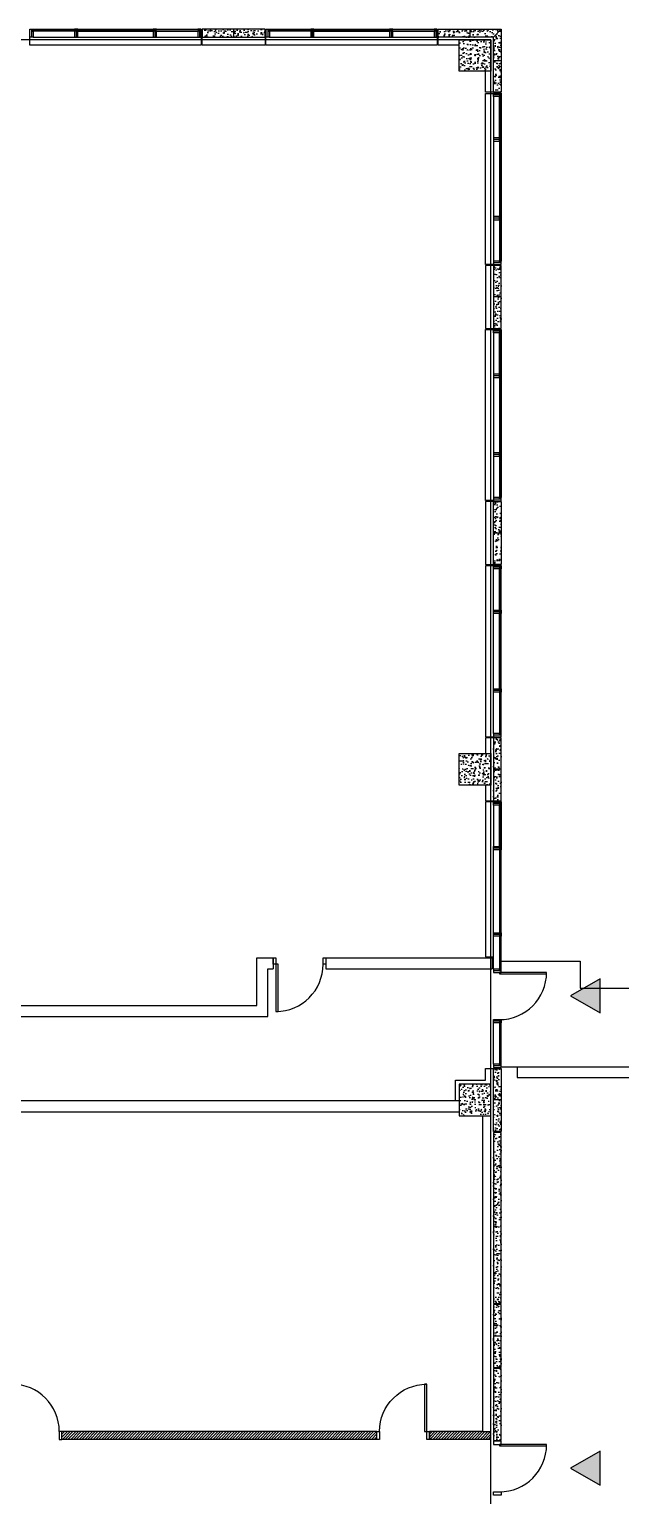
# Model space of a CAD drawing. Header units: inches. Extents: x -744 to 10613, y 1541 to 7685.
# Drawn here: x 8532 to 8983, y 5572 to 6690 of the extents above; entities that cross this region are included whole.
import ezdxf

# ---------------------------------------------------------------- set-up
doc = ezdxf.new("R2010")
doc.units = ezdxf.units.IN
doc.header["$LTSCALE"] = 96
doc.header["$MEASUREMENT"] = 0
doc.header["$PDSIZE"] = 1.5
doc.layers.get('0').update_dxf_attribs({"linetype": 'CONTINUOUS'})
for name, color, linetype in [('0_sIDEWALK', 30, 'CONTINUOUS'), ('A_0_CONST', 11, 'CONTINUOUS'), ('A_1-7_COL', 7, 'CONTINUOUS'), ('A_1-7_COL_H', 6, 'CONTINUOUS'), ('A_1-7_CW_GLASS', 1, 'CONTINUOUS'), ('A_1-7_CW_GYP', 2, 'CONTINUOUS'), ('A_1-7_CW_MULL', 2, 'CONTINUOUS'), ('A_1-7_CW_PC', 2, 'CONTINUOUS'), ('A_1-7_CW_PC_H', 6, 'CONTINUOUS'), ('A_1-7_CW_SILL', 9, 'CONTINUOUS'), ('A_1-8_COL', 7, 'CONTINUOUS'), ('A_1-8_COL_H', 6, 'CONTINUOUS'), ('A_1-8_CW_GLASS', 1, 'CONTINUOUS'), ('A_1-8_CW_GYP', 2, 'CONTINUOUS'), ('A_1-8_CW_MULL', 2, 'CONTINUOUS'), ('A_1-8_CW_PC', 2, 'CONTINUOUS'), ('A_1-8_CW_PC_H', 6, 'CONTINUOUS'), ('A_1-8_CW_SILL', 9, 'CONTINUOUS'), ('A_1-ENTRY SYMB', 1, 'CONTINUOUS'), ('A_1_CW_GLASS', 1, 'CONTINUOUS'), ('A_1_CW_GYP', 2, 'CONTINUOUS'), ('A_1_CW_MULL', 2, 'CONTINUOUS'), ('A_1_CW_PC', 2, 'CONTINUOUS'), ('A_1_CW_PC_H', 6, 'CONTINUOUS'), ('A_1_CW_SILL', 9, 'CONTINUOUS'), ('A_1_CW_SLAB', 66, 'CONTINUOUS'), ('A_1_DR_PLN', 30, 'CONTINUOUS'), ('A_1_WALL_IN', 2, 'CONTINUOUS'), ('PR-BLRW', 95, 'CONTINUOUS')]:
    doc.layers.add(name, color=color, linetype=linetype)
pattern_1 = [(310, (12027, -7e-12), (7.172602, 0.6275213), [0.75, -8.25]), (5, (12027, -7e-12), (-1.387513, -7.521921), [0.6, -6.6]), (259.5486, (12027.598, 0.052), (5.785094, -6.8943954), [0.637402, -7.011421]), (313.8158, (12027, -2), (10.67241, 1.65519), [1.125, -12.375]), (263.3644, (12027.889, -1.862), (9.346627, -9.741179), [0.956103, -10.51713]), (8.8158, (12027, -2), (9.34662, -9.741186), [0.9, -9.9]), (339, (12028, -1.5), (5.9690705, 4.026189), [0.75, -8.25]), (34, (12028, -1.5), (2.433153, -7.2515005), [0.6, -6.6]), (288.5486, (12028.4974, -1.1645), (8.402226, -3.225305), [0.637402, -7.011421]), (322.5, (12027, -7e-12), (0.1215986, -3.3289385), [0, -6.52, 0, -6.7, 0, -6.625]), (352.5, (12027, -7e-12), (2.6306954, -3.9441171), [0, -3.82, 0, -6.37, 0, -2.525]), (32.5, (12024.77, -7e-12), (5.3382244, 0.2255487), [0, -2.5, 0, -7.8, 0, -10.35]), (42.5, (12023.77, -7e-12), (5.8318617, -1.0010498), [0, -3.25, 0, -5.18, 0, -7.35])]

# ---------------------------------------------------------------- blocks, each defined once
blk = doc.blocks.new('MUL_1-8_EX2')
at = {"layer": 'A_0_CONST'}
blk.add_line((0, 0), (0, -6), dxfattribs=at)
at = {"layer": 'A_1-8_CW_MULL'}
blk.add_lwpolyline([(-1.25, -6), (-1.25, 0), (1.25, 0), (1.25, -0.5), (0.5, -0.5), (0.5, -1.5), (1.25, -1.5), (1.25, -6)], close=True, dxfattribs=at)
blk = doc.blocks.new('MUL_1-8_EX1')
at = {"layer": 'A_0_CONST'}
blk.add_line((0, 0), (0, -6), dxfattribs=at)
at = {"layer": 'A_1-8_CW_MULL'}
blk.add_lwpolyline([(0.5, -1.5), (1.25, -1.5), (1.25, -6), (-1.25, -6), (-1.25, -1.5), (-0.5, -1.5), (-0.5, -0.5), (-1.25, -0.5), (-1.25, 0), (1.25, 0), (1.25, -0.5), (0.5, -0.5)], close=True, dxfattribs=at)
blk = doc.blocks.new('PRE_1-8_COL1')
at = {"layer": 'A_1-8_CW_PC_H'}
h = blk.add_hatch(dxfattribs=at)
h.set_pattern_fill('AR-CONC', color=256, style=0)
h.set_pattern_definition([(50, (-5100, -6744), (7.172602, -0.6275213), [0.75, -8.25]), (355, (-5100, -6744), (-1.3875133, 7.5219213), [0.6, -6.6]), (100.4514, (-5099.402, -6744.052), (5.785094, 6.8943954), [0.637402, -7.011421]), (46.1842, (-5100, -6742), (10.6724105, -1.65519), [1.125, -12.375]), (96.6356, (-5099.111, -6742.138), (9.346627, 9.741179), [0.956103, -10.51713]), (351.1842, (-5100, -6742), (9.34662, 9.741186), [0.9, -9.9]), (21, (-5099, -6742.5), (5.9690705, -4.026189), [0.75, -8.25]), (326, (-5099, -6742.5), (2.433153, 7.2515005), [0.6, -6.6]), (71.4514, (-5098.5026, -6742.8355), (8.4022263, 3.225305), [0.637402, -7.011421]), (37.5, (-5100, -6744), (0.12159855, 3.3289385), [0, -6.52, 0, -6.7, 0, -6.625]), (7.5, (-5100, -6744), (2.6306954, 3.9441171), [0, -3.82, 0, -6.37, 0, -2.525]), (327.5, (-5102.23, -6744), (5.3382244, -0.2255487), [0, -2.5, 0, -7.8, 0, -10.35]), (317.5, (-5103.23, -6744), (5.8318617, 1.0010498), [0, -3.25, 0, -5.18, 0, -7.35])])
h.paths.add_polyline_path([(-24, -6), (24, -6), (24, 0), (-24, 0)])
at = {"layer": 'A_0_CONST'}
blk.add_line((0, 0), (0, -6), dxfattribs=at)
at = {"layer": 'A_1-8_CW_PC'}
blk.add_lwpolyline([(-24, -6), (24, -6), (24, 0), (-24, 0)], close=True, dxfattribs=at)
blk = doc.blocks.new('COL_1-8_24X24')
at = {"layer": 'A_1-8_COL_H'}
h = blk.add_hatch(dxfattribs=at)
h.set_pattern_fill('AR-CONC,_I', color=256, style=2)
h.set_pattern_definition([(50, (-6180, -6718.462), (7.172602, -0.6275213), [0.75, -8.25]), (355, (-6180, -6718.462), (-1.3875133, 7.5219213), [0.6, -6.6]), (100.4514, (-6179.402, -6718.5144), (5.785094, 6.8943954), [0.637402, -7.011421]), (46.1842, (-6180, -6716.462), (10.6724105, -1.65519), [1.125, -12.375]), (96.6356, (-6179.111, -6716.6), (9.346627, 9.741179), [0.956103, -10.51713]), (351.1842, (-6180, -6716.462), (9.34662, 9.741186), [0.9, -9.9]), (21, (-6179, -6716.962), (5.9690705, -4.026189), [0.75, -8.25]), (326, (-6179, -6716.962), (2.4331533, 7.2515005), [0.6, -6.6]), (71.4514, (-6178.5026, -6717.2976), (8.4022263, 3.225305), [0.637402, -7.011421]), (37.5, (-6180, -6718.462), (0.12159855, 3.32893854), [0, -6.52, 0, -6.7, 0, -6.625]), (7.5, (-6180, -6718.462), (2.6306954, 3.9441171), [0, -3.82, 0, -6.37, 0, -2.525]), (327.5, (-6182.23, -6718.462), (5.3382244, -0.2255487), [0, -2.5, 0, -7.8, 0, -10.35]), (317.5, (-6183.23, -6718.462), (5.8318617, 1.0010498), [0, -3.25, 0, -5.18, 0, -7.35])])
h.paths.add_polyline_path([(-12, -12), (12, -12), (12, 12), (-12, 12)])
at = {"layer": 'A_0_CONST'}
blk.add_point((0, 0), dxfattribs=at)
at = {"layer": 'A_1-8_COL'}
blk.add_lwpolyline([(-12, -12), (12, -12), (12, 12), (-12, 12)], close=True, dxfattribs=at)
blk = doc.blocks.new('PRE_1-7_COL1')
at = {"layer": 'A_1-7_CW_PC_H'}
h = blk.add_hatch(dxfattribs=at)
h.set_pattern_fill('AR-CONC', color=256, style=0)
h.set_pattern_definition([(50, (-5100, -6744), (7.172602, -0.6275213), [0.75, -8.25]), (355, (-5100, -6744), (-1.3875133, 7.5219213), [0.6, -6.6]), (100.4514, (-5099.402, -6744.052), (5.785094, 6.8943954), [0.637402, -7.011421]), (46.1842, (-5100, -6742), (10.6724105, -1.65519), [1.125, -12.375]), (96.6356, (-5099.111, -6742.138), (9.346627, 9.741179), [0.956103, -10.51713]), (351.1842, (-5100, -6742), (9.34662, 9.741186), [0.9, -9.9]), (21, (-5099, -6742.5), (5.9690705, -4.026189), [0.75, -8.25]), (326, (-5099, -6742.5), (2.433153, 7.2515005), [0.6, -6.6]), (71.4514, (-5098.5026, -6742.8355), (8.4022263, 3.225305), [0.637402, -7.011421]), (37.5, (-5100, -6744), (0.12159855, 3.3289385), [0, -6.52, 0, -6.7, 0, -6.625]), (7.5, (-5100, -6744), (2.6306954, 3.9441171), [0, -3.82, 0, -6.37, 0, -2.525]), (327.5, (-5102.23, -6744), (5.3382244, -0.2255487), [0, -2.5, 0, -7.8, 0, -10.35]), (317.5, (-5103.23, -6744), (5.8318617, 1.0010498), [0, -3.25, 0, -5.18, 0, -7.35])])
h.paths.add_polyline_path([(-24, -6), (24, -6), (24, 0), (-24, 0)])
at = {"layer": 'A_0_CONST'}
blk.add_line((0, 0), (0, -6), dxfattribs=at)
at = {"layer": 'A_1-7_CW_PC'}
blk.add_lwpolyline([(-24, -6), (24, -6), (24, 0), (-24, 0)], close=True, dxfattribs=at)
blk = doc.blocks.new('MUL_1-7_EX2')
at = {"layer": 'A_0_CONST'}
blk.add_line((0, 0), (0, -6), dxfattribs=at)
at = {"layer": 'A_1-7_CW_MULL'}
blk.add_lwpolyline([(-1.25, -6), (-1.25, 0), (1.25, 0), (1.25, -0.5), (0.5, -0.5), (0.5, -1.5), (1.25, -1.5), (1.25, -6)], close=True, dxfattribs=at)
blk = doc.blocks.new('MUL_1-7_EX1')
at = {"layer": 'A_0_CONST'}
blk.add_line((0, 0), (0, -6), dxfattribs=at)
at = {"layer": 'A_1-7_CW_MULL'}
blk.add_lwpolyline([(-0.5, -1.5), (-1.25, -1.5), (-1.25, -6), (1.25, -6), (1.25, -1.5), (0.5, -1.5), (0.5, -0.5), (1.25, -0.5), (1.25, 0), (-1.25, 0), (-1.25, -0.5), (-0.5, -0.5)], close=True, dxfattribs=at)
blk = doc.blocks.new('PRE_1-7_COL2')
at = {"layer": 'A_1-7_CW_PC_H'}
h = blk.add_hatch(dxfattribs=at)
h.set_pattern_fill('AR-CONC', color=256, angle=90, style=0)
h.set_pattern_definition([(140, (-4476, -6744), (0.6275213, 7.172602), [0.75, -8.25]), (85, (-4476, -6744), (-7.5219213, -1.3875133), [0.6, -6.6]), (190.4514, (-4475.948, -6743.402), (-6.8943954, 5.785094), [0.637402, -7.011421]), (136.1842, (-4478, -6744), (1.65519, 10.6724105), [1.125, -12.375]), (186.6356, (-4477.862, -6743.111), (-9.741179, 9.346627), [0.956103, -10.51713]), (81.1842, (-4478, -6744), (-9.741186, 9.34662), [0.9, -9.9]), (111, (-4477.5, -6743), (4.026189, 5.9690705), [0.75, -8.25]), (56, (-4477.5, -6743), (-7.2515005, 2.433153), [0.6, -6.6]), (161.4514, (-4477.1645, -6742.5026), (-3.225305, 8.402226), [0.637402, -7.011421]), (127.5, (-4476, -6744), (-3.3289385, 0.12159855), [0, -6.52, 0, -6.7, 0, -6.625]), (97.5, (-4476, -6744), (-3.9441171, 2.6306954), [0, -3.82, 0, -6.37, 0, -2.525]), (57.5, (-4476, -6746.23), (0.2255487, 5.3382244), [0, -2.5, 0, -7.8, 0, -10.35]), (47.5, (-4476, -6747.23), (-1.0010498, 5.8318617), [0, -3.25, 0, -5.18, 0, -7.35])])
h.paths.add_polyline_path([(6, -48), (6, -6), (48, -6), (48, 0), (0, 0), (0, -48)])
at = {"layer": 'A_0_CONST'}
for p, q in [((6, -6), (0, 0)), ((24, 0), (24, -6)), ((0, -24), (6, -24))]:
    blk.add_line(p, q, dxfattribs=at)
at = {"layer": 'A_1-7_CW_PC'}
blk.add_lwpolyline([(6, -48), (6, -6), (48, -6), (48, 0), (0, 0), (0, -48)], close=True, dxfattribs=at)
blk = doc.blocks.new('COL_1-7_24X24')
at = {"layer": 'A_1-7_COL_H'}
h = blk.add_hatch(dxfattribs=at)
h.set_pattern_fill('AR-CONC,_I', color=256, style=2)
h.set_pattern_definition([(130, (6180, -6718.462), (-7.172602, -0.6275213), [0.75, -8.25]), (185, (6180, -6718.462), (1.3875133, 7.5219213), [0.6, -6.6]), (79.5486, (6179.402, -6718.5144), (-5.785094, 6.8943954), [0.637402, -7.011421]), (133.8158, (6180, -6716.462), (-10.6724105, -1.65519), [1.125, -12.375]), (83.3644, (6179.111, -6716.6), (-9.346627, 9.741179), [0.956103, -10.51713]), (188.8158, (6180, -6716.462), (-9.34662, 9.741186), [0.9, -9.9]), (159, (6179, -6716.962), (-5.9690705, -4.026189), [0.75, -8.25]), (214, (6179, -6716.962), (-2.4331533, 7.2515005), [0.6, -6.6]), (108.5486, (6178.5026, -6717.2976), (-8.4022263, 3.225305), [0.637402, -7.011421]), (142.5, (6180, -6718.462), (-0.12159855, 3.32893854), [0, -6.52, 0, -6.7, 0, -6.625]), (172.5, (6180, -6718.462), (-2.6306954, 3.9441171), [0, -3.82, 0, -6.37, 0, -2.525]), (212.5, (6182.23, -6718.462), (-5.3382244, -0.2255487), [0, -2.5, 0, -7.8, 0, -10.35]), (222.5, (6183.23, -6718.462), (-5.8318617, 1.0010498), [0, -3.25, 0, -5.18, 0, -7.35])])
h.paths.add_polyline_path([(12, -12), (-12, -12), (-12, 12), (12, 12)])
at = {"layer": 'A_0_CONST'}
blk.add_point((0, 0), dxfattribs=at)
at = {"layer": 'A_1-7_COL'}
blk.add_lwpolyline([(12, -12), (-12, -12), (-12, 12), (12, 12)], close=True, dxfattribs=at)
blk = doc.blocks.new('MUL_1_EX2')
at = {"layer": 'A_0_CONST'}
blk.add_line((0, 0), (0, -6), dxfattribs=at)
at = {"layer": 'A_1_CW_MULL'}
blk.add_lwpolyline([(-1.25, -6), (-1.25, 0), (1.25, 0), (1.25, -0.5), (0.5, -0.5), (0.5, -1.5), (1.25, -1.5), (1.25, -6)], close=True, dxfattribs=at)
blk = doc.blocks.new('MUL_1_EX1')
at = {"layer": 'A_0_CONST'}
blk.add_line((0, 0), (0, -6), dxfattribs=at)
at = {"layer": 'A_1_CW_MULL'}
blk.add_lwpolyline([(-0.5, -1.5), (-1.25, -1.5), (-1.25, -6), (1.25, -6), (1.25, -1.5), (0.5, -1.5), (0.5, -0.5), (1.25, -0.5), (1.25, 0), (-1.25, 0), (-1.25, -0.5), (-0.5, -0.5)], close=True, dxfattribs=at)
blk = doc.blocks.new('A$C45980B65')
at = {"layer": 'A_1_DR_PLN'}
for points in [[(2, 42), (3.7, 42), (3.7, 6), (2, 6)], [(0, 0), (2, 0), (2, 6), (0, 6)], [(38, 0), (40, 0), (40, 6), (38, 6)]]:
    blk.add_lwpolyline(points, close=True, dxfattribs=at)
blk.add_arc((2, 6), 36, 0, 90, dxfattribs=at)

msp = doc.modelspace()

# ---------------------------------------------------------------- hatches: boundary and pattern name
at = {"layer": 'A_1-ENTRY SYMB'}
for points in [[(8967.2, 5966.2), (8944.8, 5953.3), (8967.2, 5940.3)], [(8967.2, 5606.2), (8944.8, 5593.3), (8967.2, 5580.3)]]:
    msp.add_hatch(color=256, dxfattribs=at).paths.add_polyline_path(points)
at = {"layer": 'A_1_CW_PC_H'}
h = msp.add_hatch(dxfattribs=at)
h.set_pattern_fill('AR-CONC', color=256, angle=900, style=0)
h.set_pattern_definition(pattern_1)
h.paths.add_polyline_path([(8892, 5849.2), (8886, 5849.2), (8886, 5718.8), (8892, 5718.8)])
h = msp.add_hatch(dxfattribs=at)
h.set_pattern_fill('AR-CONC', color=256, angle=900, style=0)
h.set_pattern_definition(pattern_1)
h.paths.add_polyline_path([(8892, 5669.2), (8886, 5669.2), (8886, 5614.5), (8892, 5614.5)])
at = {"layer": 'A_1_WALL_IN'}
h = msp.add_hatch(dxfattribs=at)
h.set_pattern_fill('ANSI31', color=251, scale=12, angle=720, style=0)
h.paths.add_polyline_path([(8797.2, 5621.2), (8557.2, 5621.2), (8557.2, 5615.3), (8797.2, 5615.3)])
h.paths.add_polyline_path([(8517.2, 5621.2), (8504.7, 5621.2), (8504.7, 5615.3), (8517.2, 5615.3)])
h = msp.add_hatch(dxfattribs=at)
h.set_pattern_fill('ANSI31', color=251, scale=12, angle=720, style=0)
h.paths.add_polyline_path([(8884, 5621.2), (8878, 5621.2), (8837.2, 5621.2), (8837.2, 5615.3), (8884, 5615.3)])

# ---------------------------------------------------------------- linework, layer by layer
at = {"layer": '0_sIDEWALK'}
for p, q in [((8892, 5979.7), (8952, 5979.7)), ((8952, 5979.7), (8952, 5959.2)), ((8952, 5959.2), (9684.1, 5959.2)), ((8892, 5899.2), (9736.3, 5899.2))]:
    msp.add_line(p, q, dxfattribs=at)
at = {"layer": 'A_1-7_CW_GLASS'}
for p, q in [((8535.2, 6689.5), (8566.7, 6689.5)), ((8566.7, 6688.5), (8535.2, 6688.5)), ((8569.2, 6689.5), (8626.7, 6689.5)), ((8569.2, 6688.5), (8626.7, 6688.5)), ((8660.7, 6689.5), (8629.2, 6689.5)), ((8629.2, 6688.5), (8660.7, 6688.5)), ((8715.2, 6689.5), (8746.7, 6689.5)), ((8746.7, 6688.5), (8715.2, 6688.5)), ((8749.2, 6689.5), (8806.7, 6689.5)), ((8749.2, 6688.5), (8806.7, 6688.5)), ((8840.7, 6689.5), (8809.2, 6689.5)), ((8809.2, 6688.5), (8840.7, 6688.5)), ((8890.5, 6607.2), (8890.5, 6638.8)), ((8891.5, 6638.8), (8891.5, 6607.2)), ((8890.5, 6604.8), (8890.5, 6547.2)), ((8891.5, 6604.8), (8891.5, 6547.2)), ((8890.5, 6544.7), (8890.5, 6513.2)), ((8891.5, 6513.2), (8891.5, 6544.7))]:
    msp.add_line(p, q, dxfattribs=at)
at = {"layer": 'A_1-7_CW_GYP'}
for points in [[(8712, 6684), (8712, 6678), (8664, 6678), (8664, 6684)], [(8860, 6678), (8844, 6678), (8844, 6684)], [(8886, 6642), (8880, 6642), (8880, 6658)], [(8886, 6510), (8880, 6510), (8880, 6462), (8886, 6462)]]:
    msp.add_lwpolyline(points, dxfattribs=at)
at = {"layer": 'A_1-7_CW_SILL'}
for p, q in [((8535.2, 6690), (8660.7, 6690)), ((8535.2, 6684), (8660.7, 6684)), ((8715.2, 6690), (8840.7, 6690)), ((8715.2, 6684), (8840.7, 6684)), ((8886, 6638.8), (8886, 6513.2)), ((8892, 6638.8), (8892, 6513.2))]:
    msp.add_line(p, q, dxfattribs=at)
for points in [[(8663.2, 6684), (8663.2, 6678), (8532.7, 6678), (8532.7, 6684)], [(8843.2, 6684), (8843.2, 6678), (8712.7, 6678), (8712.7, 6684)], [(8886, 6510.8), (8880, 6510.8), (8880, 6641.2), (8886, 6641.2)]]:
    msp.add_lwpolyline(points, dxfattribs=at)
at = {"layer": 'A_1-8_CW_GLASS'}
for p, q in [((8890.5, 6427.2), (8890.5, 6458.8)), ((8891.5, 6458.8), (8891.5, 6427.2)), ((8890.5, 6424.8), (8890.5, 6367.2)), ((8891.5, 6424.8), (8891.5, 6367.2)), ((8890.5, 6364.7), (8890.5, 6333.2)), ((8891.5, 6333.2), (8891.5, 6364.7)), ((8890.5, 6247.2), (8890.5, 6278.8)), ((8891.5, 6278.8), (8891.5, 6247.2)), ((8890.5, 6187.2), (8890.5, 6244.8)), ((8891.5, 6187.2), (8891.5, 6244.8)), ((8890.5, 6184.8), (8890.5, 6153.2)), ((8891.5, 6153.2), (8891.5, 6184.8)), ((8890.5, 6067.2), (8890.5, 6098.7)), ((8891.5, 6098.7), (8891.5, 6067.2)), ((8890.5, 6064.7), (8890.5, 6001.2)), ((8891.5, 6001.2), (8891.5, 6064.7)), ((8890.5, 5998.8), (8890.5, 5973.8)), ((8891.5, 5973.8), (8891.5, 5998.8)), ((8890.5, 5932.8), (8890.5, 5901.2)), ((8891.5, 5901.2), (8891.5, 5932.8))]:
    msp.add_line(p, q, dxfattribs=at)
at = {"layer": 'A_1-8_CW_GYP'}
for points in [[(8886, 6330), (8880, 6330), (8880, 6282), (8886, 6282)], [(8886, 6150), (8880, 6150), (8880, 6138)], [(8880, 6114), (8880, 6102), (8886, 6102)]]:
    msp.add_lwpolyline(points, dxfattribs=at)
at = {"layer": 'A_1-8_CW_SILL'}
for p, q in [((8886, 6458.8), (8886, 6333.2)), ((8892, 6458.8), (8892, 6333.2)), ((8886, 6153.2), (8886, 6278.8)), ((8892, 6153.2), (8892, 6278.8)), ((8886, 6098.7), (8886, 6067.2)), ((8892, 6098.7), (8892, 6067.2)), ((8886, 5973.8), (8886, 6064.7)), ((8892, 5973.8), (8892, 6064.7)), ((8886, 5901.2), (8886, 5932.8))]:
    msp.add_line(p, q, dxfattribs=at)
for points in [[(8886, 6330.8), (8880, 6330.8), (8880, 6461.2), (8886, 6461.2)], [(8886, 6281.2), (8880, 6281.2), (8880, 6150.8), (8886, 6150.8)], [(8886, 6101.2), (8880, 6101.2), (8880, 5983)]]:
    msp.add_lwpolyline(points, dxfattribs=at)
at = {"layer": 'A_1-ENTRY SYMB'}
for points in [[(8967.2, 5966.2), (8944.8, 5953.3), (8967.2, 5940.3)], [(8967.2, 5606.2), (8944.8, 5593.3), (8967.2, 5580.3)]]:
    msp.add_lwpolyline(points, close=True, dxfattribs=at)
at = {"layer": 'A_1_CW_GLASS'}
for points in [[(8926.5, 5971.2), (8890.5, 5971.2), (8890.5, 5970.2), (8926.5, 5970.2)], [(8886, 5611.3), (8892, 5611.3), (8892, 5613.8), (8891.5, 5613.8), (8891.5, 5613.8), (8890.5, 5613.8), (8890.5, 5613.8), (8886, 5613.8)], [(8926.5, 5611.3), (8890.5, 5611.3), (8890.5, 5610.3), (8926.5, 5610.3)], [(8886, 5575.3), (8892, 5575.3), (8892, 5572.8), (8891.5, 5572.8), (8891.5, 5572.8), (8890.5, 5572.8), (8890.5, 5572.8), (8886, 5572.8)]]:
    msp.add_lwpolyline(points, close=True, dxfattribs=at)
for centre in [(8890.5, 5971.2), (8890.5, 5611.3)]:
    msp.add_arc(centre, 36, 270, 0, dxfattribs=at)
at = {"layer": 'A_1_CW_GYP', "color": 2}
msp.add_lwpolyline([(8857, 5873.5), (8857, 5889), (8880, 5889), (8880, 5898), (8886, 5898)], dxfattribs=at)
at = {"layer": 'A_1_CW_PC'}
for points in [[(8892, 5849.2), (8886, 5849.2), (8886, 5718.8), (8892, 5718.8)], [(8892, 5669.2), (8886, 5669.2), (8886, 5614.5), (8892, 5614.5)]]:
    msp.add_lwpolyline(points, close=True, dxfattribs=at)
at = {"layer": 'A_1_CW_SILL'}
for p, q in [((8880, 5983), (8886, 5983)), ((8892, 5901.2), (8892, 5932.8))]:
    msp.add_line(p, q, dxfattribs=at)
at = {"layer": 'A_1_CW_SLAB'}
msp.add_lwpolyline([(7052, 5318), (8884, 5318), (8884, 6682), (7052, 6682)], dxfattribs=at)
at = {"layer": 'A_1_DR_PLN'}
for points in [[(8718.2, 5982.3), (8720.2, 5982.3), (8720.2, 5977.4), (8718.2, 5977.4)], [(8756.2, 5982.3), (8758.2, 5982.3), (8758.2, 5977.4), (8756.2, 5977.4)], [(8720.2, 5941.4), (8722, 5941.4), (8722, 5977.4), (8720.2, 5977.4)]]:
    msp.add_lwpolyline(points, close=True, dxfattribs=at)
msp.add_arc((8720.2, 5977.4), 36, 270, 0, dxfattribs=at)
at = {"layer": 'A_1_WALL_IN'}
for p, q in [((8705.7, 5982.3), (8718.2, 5982.3)), ((8705.7, 5946.1), (8705.7, 5982.3)), ((8718.2, 5982.3), (8718.2, 5973.8)), ((8758.2, 5982.3), (8758.2, 5973.8)), ((8758.2, 5982.3), (8885, 5982.3)), ((8885, 5982.3), (8885, 5973.8)), ((8714.2, 5973.8), (8718.2, 5973.8)), ((8714.2, 5937.6), (8714.2, 5973.8)), ((8758.2, 5973.8), (8885, 5973.8)), ((8304, 5946), (8705.7, 5946)), ((8298.7, 5937.5), (8714.2, 5937.5)), ((8248.7, 5873.5), (8860, 5873.5)), ((8467, 5865), (8860, 5865)), ((8878, 5621.2), (8878, 5862)), ((8884, 5615.3), (8884, 5862)), ((8797.2, 5621.2), (8557.2, 5621.2)), ((8797.2, 5615.3), (8557.2, 5615.3)), ((8797.2, 5615.3), (8797.2, 5621.2)), ((8878, 5621.2), (8837.2, 5621.2)), ((8837.2, 5615.3), (8837.2, 5621.2)), ((8884, 5615.3), (8837.2, 5615.3)), ((8878, 5621.2), (8884, 5621.2))]:
    msp.add_line(p, q, dxfattribs=at)
at = {"layer": 'PR-BLRW'}
for p, q in [((8904, 5899.2), (9480, 5899.2)), ((8904, 5899.2), (8904, 5891.2)), ((8904, 5891.2), (9472, 5891.2))]:
    msp.add_line(p, q, dxfattribs=at)

# ---------------------------------------------------------------- block references
for name, p in [('MUL_1-7_EX2', (8534, 6690)), ('MUL_1-7_EX1', (8568, 6690)), ('MUL_1-7_EX1', (8628, 6690)), ('PRE_1-7_COL1', (8688, 6690)), ('MUL_1-7_EX2', (8714, 6690)), ('MUL_1-7_EX1', (8748, 6690)), ('MUL_1-7_EX1', (8808, 6690)), ('COL_1-7_24X24', (8872, 6670))]:
    msp.add_blockref(name, p)
at = {"xscale": -1}
for name, p in [('MUL_1-7_EX2', (8662, 6690)), ('MUL_1-7_EX2', (8842, 6690)), ('PRE_1-7_COL2', (8892, 6690))]:
    msp.add_blockref(name, p, dxfattribs=at)
at = {"rotation": 270}
for name, p in [('MUL_1-7_EX2', (8892, 6640)), ('MUL_1-7_EX1', (8892, 6606)), ('MUL_1-7_EX1', (8892, 6546)), ('PRE_1-7_COL1', (8892, 6486)), ('MUL_1-8_EX2', (8892, 6460)), ('MUL_1-8_EX2', (8892, 6280)), ('MUL_1-8_EX1', (8892, 6246)), ('MUL_1-8_EX1', (8892, 6186)), ('PRE_1-8_COL1', (8892, 6126)), ('MUL_1_EX2', (8892, 6100)), ('MUL_1_EX2', (8892, 5934)), ('COL_1-8_24X24', (8872, 5874)), ('PRE_1-8_COL1', (8892, 5694))]:
    msp.add_blockref(name, p, dxfattribs=at)
at = {"xscale": -1, "rotation": 270}
for name, p in [('MUL_1-7_EX2', (8892, 6512)), ('MUL_1-8_EX1', (8892, 6426)), ('MUL_1-8_EX1', (8892, 6366)), ('MUL_1-8_EX2', (8892, 6332)), ('PRE_1-8_COL1', (8892, 6306)), ('MUL_1-8_EX2', (8892, 6152)), ('COL_1-8_24X24', (8872, 6126)), ('MUL_1_EX1', (8892, 6066)), ('MUL_1_EX1', (8892, 6000)), ('MUL_1_EX2', (8892, 5972.5)), ('MUL_1_EX2', (8892, 5900)), ('PRE_1-8_COL1', (8892, 5874))]:
    msp.add_blockref(name, p, dxfattribs=at)
at = {"layer": 'A_1_DR_PLN'}
msp.add_blockref('A$C45980B65', (8517.2, 5615.3), dxfattribs=at)
at = {"layer": 'A_1_DR_PLN', "xscale": -1}
msp.add_blockref('A$C45980B65', (8837.2, 5615.3), dxfattribs=at)

doc.saveas('drawing.dxf')
